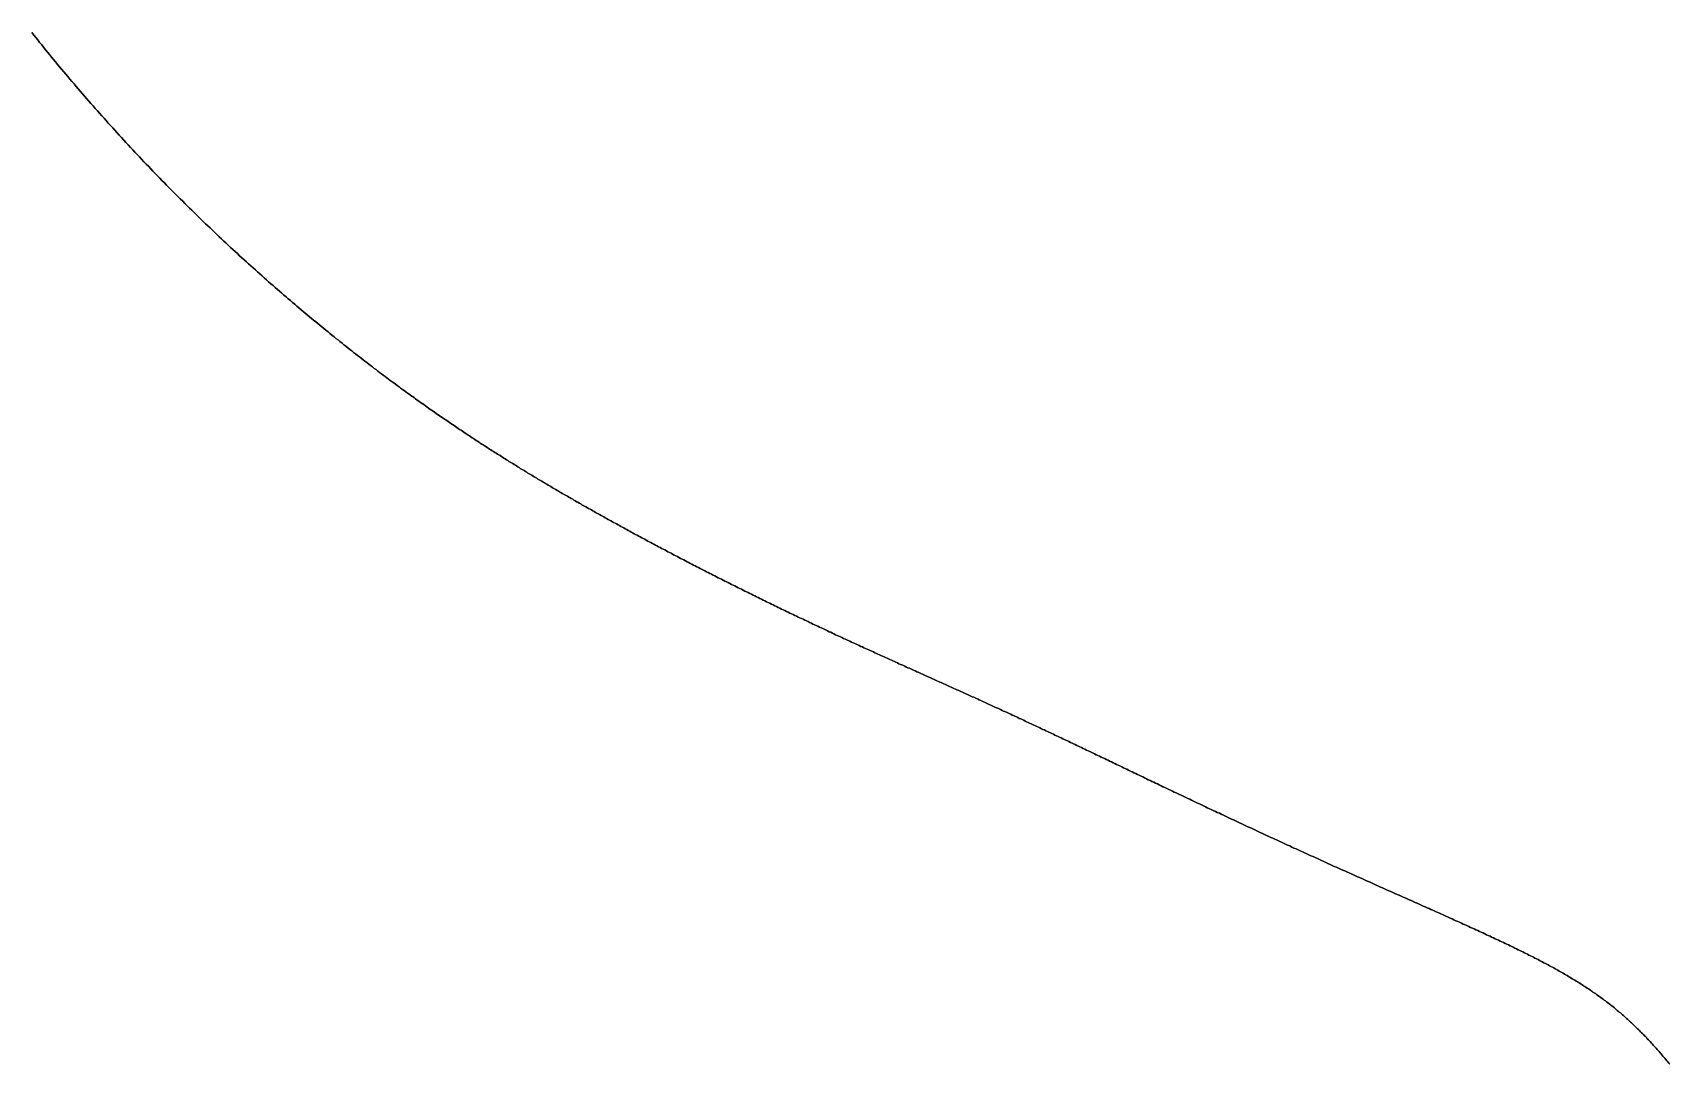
# Model space of a CAD drawing. Header units: inches. Extents: x 130170 to 284068, y 377793 to 804530.
# Drawn here: x 254833.6 to 254936.4, y 734855 to 734919.7 of the extents above; entities that cross this region are included whole.
import ezdxf

# ---------------------------------------------------------------- set-up
doc = ezdxf.new("R2010")
doc.units = ezdxf.units.IN
doc.header["$MEASUREMENT"] = 0
doc.layers.add('muni_il', color=7, linetype='Continuous')

msp = doc.modelspace()

# ---------------------------------------------------------------- linework, layer by layer
at = {"layer": 'muni_il'}
for points in [[(254833.6, 734919.71), (254833.72, 734919.55), (254833.84, 734919.4), (254833.96, 734919.25), (254834.08, 734919.1), (254834.21, 734918.95), (254834.33, 734918.8), (254834.45, 734918.64), (254834.58, 734918.49), (254834.7, 734918.34), (254834.83, 734918.18), (254834.95, 734918.03), (254835.08, 734917.88), (254835.21, 734917.72), (254835.33, 734917.57), (254835.46, 734917.42), (254835.59, 734917.26), (254835.72, 734917.11), (254835.85, 734916.96), (254835.98, 734916.8), (254836.11, 734916.65), (254836.24, 734916.49), (254836.37, 734916.34), (254836.5, 734916.19), (254836.63, 734916.03), (254836.77, 734915.88), (254836.9, 734915.72), (254837.03, 734915.57), (254837.17, 734915.42), (254837.3, 734915.26), (254837.44, 734915.11), (254837.57, 734914.95), (254837.71, 734914.8), (254837.84, 734914.65), (254837.98, 734914.49), (254838.12, 734914.34), (254838.25, 734914.19), (254838.39, 734914.03), (254838.53, 734913.88), (254838.67, 734913.73), (254838.8, 734913.58), (254838.94, 734913.42), (254839.08, 734913.27), (254839.22, 734913.12), (254839.36, 734912.97), (254839.5, 734912.82), (254839.64, 734912.67), (254839.78, 734912.51), (254839.92, 734912.36), (254840.06, 734912.21), (254840.2, 734912.06), (254840.34, 734911.91), (254840.48, 734911.76), (254840.63, 734911.61), (254840.77, 734911.46), (254840.91, 734911.32), (254841.05, 734911.17), (254841.19, 734911.02), (254841.34, 734910.87), (254841.48, 734910.72), (254841.62, 734910.58), (254841.76, 734910.43), (254841.91, 734910.28), (254842.05, 734910.14), (254842.19, 734909.99), (254842.34, 734909.85), (254842.48, 734909.7), (254842.62, 734909.56), (254842.77, 734909.41), (254842.91, 734909.27), (254843.06, 734909.13), (254843.2, 734908.98), (254843.34, 734908.84), (254843.49, 734908.7), (254843.63, 734908.56), (254843.77, 734908.42), (254843.92, 734908.28), (254844.06, 734908.14), (254844.2, 734908), (254844.35, 734907.86), (254844.49, 734907.72), (254844.64, 734907.58), (254844.78, 734907.45), (254844.92, 734907.31), (254845.07, 734907.17), (254845.21, 734907.04), (254845.35, 734906.9), (254845.49, 734906.77), (254845.64, 734906.63), (254845.78, 734906.5), (254845.92, 734906.37), (254846.06, 734906.23), (254846.21, 734906.1), (254846.35, 734905.97), (254846.49, 734905.84), (254846.63, 734905.71), (254846.77, 734905.58), (254846.91, 734905.45), (254847.06, 734905.32), (254847.2, 734905.2), (254847.34, 734905.07), (254847.48, 734904.94), (254847.62, 734904.82), (254847.76, 734904.69), (254847.9, 734904.57), (254848.04, 734904.44), (254848.17, 734904.32), (254848.31, 734904.2), (254848.45, 734904.08), (254848.59, 734903.95), (254848.73, 734903.83), (254848.87, 734903.71), (254849, 734903.59), (254849.14, 734903.48), (254849.28, 734903.36), (254849.41, 734903.24), (254849.55, 734903.12), (254849.68, 734903.01), (254849.82, 734902.89), (254849.95, 734902.78), (254850.09, 734902.66), (254850.22, 734902.55), (254850.35, 734902.44), (254850.49, 734902.32), (254850.62, 734902.21), (254850.75, 734902.1), (254850.88, 734901.99), (254851.02, 734901.88), (254851.15, 734901.77), (254851.28, 734901.66), (254851.41, 734901.56), (254851.54, 734901.45), (254851.67, 734901.34), (254851.79, 734901.24), (254851.92, 734901.13), (254852.05, 734901.03), (254852.18, 734900.93), (254852.3, 734900.82), (254852.43, 734900.72), (254852.56, 734900.62), (254852.68, 734900.52), (254852.81, 734900.42), (254852.93, 734900.32), (254853.06, 734900.22), (254853.18, 734900.12), (254853.3, 734900.03), (254853.42, 734899.93), (254853.55, 734899.83), (254853.67, 734899.74), (254853.79, 734899.64), (254853.91, 734899.55), (254854.03, 734899.45), (254854.15, 734899.36), (254854.27, 734899.27), (254854.38, 734899.18), (254854.5, 734899.09), (254854.62, 734899), (254854.74, 734898.91), (254854.85, 734898.82), (254854.97, 734898.73), (254855.08, 734898.64), (254855.2, 734898.56), (254855.31, 734898.47), (254855.42, 734898.38), (254855.54, 734898.3), (254855.65, 734898.21), (254855.76, 734898.13), (254855.87, 734898.05), (254855.98, 734897.96), (254856.09, 734897.88), (254856.2, 734897.8), (254856.31, 734897.72), (254856.42, 734897.64), (254856.53, 734897.56), (254856.64, 734897.48), (254856.74, 734897.4), (254856.85, 734897.32), (254856.96, 734897.25), (254857.06, 734897.17), (254857.17, 734897.09), (254857.27, 734897.02), (254857.37, 734896.94), (254857.48, 734896.87), (254857.58, 734896.8), (254857.68, 734896.72), (254857.78, 734896.65), (254857.89, 734896.58), (254857.99, 734896.5), (254858.09, 734896.43), (254858.19, 734896.36), (254858.29, 734896.29), (254858.39, 734896.22), (254858.48, 734896.15), (254858.58, 734896.08), (254858.68, 734896.02), (254858.78, 734895.95), (254858.87, 734895.88), (254858.97, 734895.81), (254859.06, 734895.75), (254859.16, 734895.68), (254859.25, 734895.62), (254859.35, 734895.55), (254859.44, 734895.49), (254859.53, 734895.42), (254859.63, 734895.36), (254859.72, 734895.3), (254859.81, 734895.23), (254859.9, 734895.17), (254859.99, 734895.11), (254860.09, 734895.05), (254860.18, 734894.99), (254860.27, 734894.93), (254860.36, 734894.87), (254860.44, 734894.81), (254860.53, 734894.75), (254860.62, 734894.69), (254860.71, 734894.63), (254860.8, 734894.57), (254860.89, 734894.51), (254860.97, 734894.45), (254861.06, 734894.4), (254861.15, 734894.34), (254861.23, 734894.28), (254861.32, 734894.23), (254861.4, 734894.17), (254861.49, 734894.11), (254861.57, 734894.06), (254861.66, 734894), (254861.74, 734893.95), (254861.83, 734893.89), (254861.91, 734893.84), (254861.99, 734893.79), (254862.08, 734893.73), (254862.16, 734893.68), (254862.24, 734893.63), (254862.32, 734893.57), (254862.41, 734893.52), (254862.49, 734893.47), (254862.57, 734893.41), (254862.65, 734893.36), (254862.73, 734893.31), (254862.82, 734893.26), (254862.9, 734893.21), (254862.98, 734893.16), (254863.06, 734893.11), (254863.14, 734893.06), (254863.22, 734893), (254863.3, 734892.95), (254863.38, 734892.9), (254863.46, 734892.85), (254863.54, 734892.8), (254863.62, 734892.75), (254863.7, 734892.7), (254863.78, 734892.66), (254863.86, 734892.61), (254863.94, 734892.56), (254864.02, 734892.51), (254864.1, 734892.46), (254864.18, 734892.41), (254864.25, 734892.36), (254864.33, 734892.31), (254864.41, 734892.27), (254864.49, 734892.22), (254864.57, 734892.17), (254864.65, 734892.12), (254864.73, 734892.07), (254864.81, 734892.02), (254864.89, 734891.98), (254864.97, 734891.93), (254865.05, 734891.88), (254865.12, 734891.83), (254865.2, 734891.79), (254865.28, 734891.74), (254865.36, 734891.69), (254865.44, 734891.64), (254865.52, 734891.6), (254865.6, 734891.55), (254865.68, 734891.5), (254865.76, 734891.45), (254865.84, 734891.41), (254865.92, 734891.36), (254866, 734891.31), (254866.08, 734891.27), (254866.16, 734891.22), (254866.24, 734891.17), (254866.32, 734891.12), (254866.4, 734891.08), (254866.48, 734891.03), (254866.56, 734890.98), (254866.64, 734890.94), (254866.72, 734890.89), (254866.8, 734890.84), (254866.88, 734890.79), (254866.96, 734890.75), (254867.04, 734890.7), (254867.13, 734890.65), (254867.21, 734890.61), (254867.29, 734890.56), (254867.37, 734890.51), (254867.45, 734890.46), (254867.54, 734890.42), (254867.62, 734890.37), (254867.7, 734890.32), (254867.78, 734890.27), (254867.87, 734890.23), (254867.95, 734890.18), (254868.04, 734890.13), (254868.12, 734890.08), (254868.2, 734890.03), (254868.29, 734889.99), (254868.37, 734889.94), (254868.46, 734889.89), (254868.54, 734889.84), (254868.63, 734889.79), (254868.71, 734889.75), (254868.8, 734889.7), (254868.88, 734889.65), (254868.97, 734889.6), (254869.06, 734889.55), (254869.14, 734889.5), (254869.23, 734889.46), (254869.32, 734889.41), (254869.41, 734889.36), (254869.49, 734889.31), (254869.58, 734889.26), (254869.67, 734889.21), (254869.76, 734889.16), (254869.85, 734889.11), (254869.94, 734889.06), (254870.03, 734889.01), (254870.11, 734888.96), (254870.2, 734888.92), (254870.29, 734888.87), (254870.39, 734888.82), (254870.48, 734888.77), (254870.57, 734888.72), (254870.66, 734888.67), (254870.75, 734888.62), (254870.84, 734888.57), (254870.93, 734888.52), (254871.03, 734888.47), (254871.12, 734888.42), (254871.21, 734888.36), (254871.3, 734888.31), (254871.4, 734888.26), (254871.49, 734888.21), (254871.58, 734888.16), (254871.68, 734888.11), (254871.77, 734888.06), (254871.87, 734888.01), (254871.96, 734887.96), (254872.06, 734887.91), (254872.15, 734887.86), (254872.25, 734887.8), (254872.34, 734887.75), (254872.44, 734887.7), (254872.54, 734887.65), (254872.63, 734887.6), (254872.73, 734887.55), (254872.83, 734887.5), (254872.93, 734887.44), (254873.02, 734887.39), (254873.12, 734887.34), (254873.22, 734887.29), (254873.32, 734887.24), (254873.42, 734887.18), (254873.51, 734887.13), (254873.61, 734887.08), (254873.71, 734887.03), (254873.81, 734886.98), (254873.91, 734886.92), (254874.01, 734886.87), (254874.11, 734886.82), (254874.21, 734886.77), (254874.31, 734886.71), (254874.41, 734886.66), (254874.51, 734886.61), (254874.61, 734886.56), (254874.72, 734886.5), (254874.82, 734886.45), (254874.92, 734886.4), (254875.02, 734886.35), (254875.12, 734886.29), (254875.22, 734886.24), (254875.33, 734886.19), (254875.43, 734886.14), (254875.53, 734886.08), (254875.63, 734886.03), (254875.74, 734885.98), (254875.84, 734885.93), (254875.94, 734885.87), (254876.05, 734885.82), (254876.15, 734885.77), (254876.25, 734885.71), (254876.36, 734885.66), (254876.46, 734885.61), (254876.56, 734885.56), (254876.67, 734885.5), (254876.77, 734885.45), (254876.88, 734885.4), (254876.98, 734885.35), (254877.08, 734885.29), (254877.19, 734885.24), (254877.29, 734885.19), (254877.4, 734885.14), (254877.5, 734885.08), (254877.61, 734885.03), (254877.71, 734884.98), (254877.82, 734884.93), (254877.92, 734884.87), (254878.03, 734884.82), (254878.13, 734884.77), (254878.24, 734884.72), (254878.34, 734884.66), (254878.45, 734884.61), (254878.55, 734884.56), (254878.66, 734884.51), (254878.76, 734884.46), (254878.87, 734884.4), (254878.97, 734884.35), (254879.08, 734884.3), (254879.18, 734884.25), (254879.29, 734884.2), (254879.39, 734884.15), (254879.5, 734884.09), (254879.6, 734884.04), (254879.71, 734883.99), (254879.81, 734883.94), (254879.92, 734883.89), (254880.02, 734883.84), (254880.13, 734883.79), (254880.23, 734883.74), (254880.34, 734883.69), (254880.44, 734883.63), (254880.55, 734883.58), (254880.65, 734883.53), (254880.75, 734883.48), (254880.86, 734883.43), (254880.96, 734883.38), (254881.07, 734883.33), (254881.17, 734883.28), (254881.28, 734883.23), (254881.38, 734883.18), (254881.48, 734883.13), (254881.59, 734883.08), (254881.69, 734883.03), (254881.79, 734882.98), (254881.9, 734882.93), (254882, 734882.89), (254882.11, 734882.84), (254882.21, 734882.79), (254882.31, 734882.74), (254882.41, 734882.69), (254882.52, 734882.64), (254882.62, 734882.59), (254882.72, 734882.54), (254882.82, 734882.5), (254882.93, 734882.45), (254883.03, 734882.4), (254883.13, 734882.35), (254883.23, 734882.3), (254883.33, 734882.26), (254883.44, 734882.21), (254883.54, 734882.16), (254883.64, 734882.11), (254883.74, 734882.07), (254883.84, 734882.02), (254883.94, 734881.97), (254884.04, 734881.92), (254884.14, 734881.88), (254884.24, 734881.83), (254884.34, 734881.78), (254884.44, 734881.74), (254884.54, 734881.69), (254884.64, 734881.65), (254884.74, 734881.6), (254884.84, 734881.55), (254884.94, 734881.51), (254885.04, 734881.46), (254885.14, 734881.42), (254885.24, 734881.37), (254885.34, 734881.33), (254885.43, 734881.28), (254885.53, 734881.24), (254885.63, 734881.19), (254885.73, 734881.15), (254885.82, 734881.1), (254885.92, 734881.06), (254886.02, 734881.01), (254886.12, 734880.97), (254886.21, 734880.92), (254886.31, 734880.88), (254886.41, 734880.84), (254886.5, 734880.79), (254886.6, 734880.75), (254886.69, 734880.7), (254886.79, 734880.66), (254886.88, 734880.62), (254886.98, 734880.57), (254887.08, 734880.53), (254887.17, 734880.49), (254887.27, 734880.44), (254887.36, 734880.4), (254887.45, 734880.36), (254887.55, 734880.32), (254887.64, 734880.27), (254887.74, 734880.23), (254887.83, 734880.19), (254887.92, 734880.15), (254888.02, 734880.1), (254888.11, 734880.06), (254888.2, 734880.02), (254888.3, 734879.98), (254888.39, 734879.94), (254888.48, 734879.89), (254888.57, 734879.85), (254888.67, 734879.81), (254888.76, 734879.77), (254888.85, 734879.73), (254888.94, 734879.69), (254889.04, 734879.65), (254889.13, 734879.6), (254889.22, 734879.56), (254889.31, 734879.52), (254889.4, 734879.48), (254889.49, 734879.44), (254889.58, 734879.4), (254889.67, 734879.36), (254889.76, 734879.32), (254889.85, 734879.28), (254889.95, 734879.24), (254890.04, 734879.2), (254890.13, 734879.15), (254890.22, 734879.11), (254890.31, 734879.07), (254890.4, 734879.03), (254890.49, 734878.99), (254890.58, 734878.95), (254890.66, 734878.91), (254890.75, 734878.87), (254890.84, 734878.83), (254890.93, 734878.79), (254891.02, 734878.75), (254891.11, 734878.71), (254891.2, 734878.67), (254891.29, 734878.63), (254891.38, 734878.59), (254891.47, 734878.55), (254891.56, 734878.51), (254891.65, 734878.47), (254891.73, 734878.43), (254891.82, 734878.39), (254891.91, 734878.35), (254892, 734878.31), (254892.09, 734878.27), (254892.18, 734878.23), (254892.27, 734878.19), (254892.36, 734878.15), (254892.44, 734878.11), (254892.53, 734878.07), (254892.62, 734878.03), (254892.71, 734877.99), (254892.8, 734877.95), (254892.89, 734877.91), (254892.98, 734877.87), (254893.06, 734877.83), (254893.15, 734877.79), (254893.24, 734877.75), (254893.33, 734877.71), (254893.42, 734877.66), (254893.51, 734877.62), (254893.6, 734877.58), (254893.69, 734877.54), (254893.78, 734877.5), (254893.86, 734877.46), (254893.95, 734877.42), (254894.04, 734877.38), (254894.13, 734877.34), (254894.22, 734877.3), (254894.31, 734877.26), (254894.4, 734877.22), (254894.49, 734877.17), (254894.58, 734877.13), (254894.67, 734877.09), (254894.76, 734877.05), (254894.85, 734877.01), (254894.94, 734876.97), (254895.03, 734876.93), (254895.12, 734876.88), (254895.21, 734876.84), (254895.3, 734876.8), (254895.39, 734876.76), (254895.48, 734876.72), (254895.57, 734876.67), (254895.66, 734876.63), (254895.76, 734876.59), (254895.85, 734876.55), (254895.94, 734876.5), (254896.03, 734876.46), (254896.12, 734876.42), (254896.21, 734876.37), (254896.31, 734876.33), (254896.4, 734876.29), (254896.49, 734876.24), (254896.59, 734876.2), (254896.68, 734876.16), (254896.77, 734876.11), (254896.87, 734876.07), (254896.96, 734876.02), (254897.05, 734875.98), (254897.15, 734875.94), (254897.24, 734875.89), (254897.34, 734875.85), (254897.43, 734875.8), (254897.53, 734875.76), (254897.62, 734875.71), (254897.72, 734875.67), (254897.81, 734875.62), (254897.91, 734875.58), (254898.01, 734875.53), (254898.1, 734875.49), (254898.2, 734875.44), (254898.3, 734875.39), (254898.39, 734875.35), (254898.49, 734875.3), (254898.59, 734875.25), (254898.69, 734875.21), (254898.79, 734875.16), (254898.88, 734875.11), (254898.98, 734875.07), (254899.08, 734875.02), (254899.18, 734874.97), (254899.28, 734874.92), (254899.38, 734874.88), (254899.48, 734874.83), (254899.58, 734874.78), (254899.69, 734874.73), (254899.79, 734874.68), (254899.89, 734874.63), (254899.99, 734874.59), (254900.09, 734874.54), (254900.2, 734874.49), (254900.3, 734874.44), (254900.4, 734874.39), (254900.51, 734874.34), (254900.61, 734874.29), (254900.72, 734874.24), (254900.82, 734874.19), (254900.93, 734874.14), (254901.03, 734874.09), (254901.14, 734874.04), (254901.24, 734873.99), (254901.35, 734873.94), (254901.46, 734873.88), (254901.56, 734873.83), (254901.67, 734873.78), (254901.78, 734873.73), (254901.89, 734873.68), (254902, 734873.63), (254902.11, 734873.57), (254902.22, 734873.52), (254902.32, 734873.47), (254902.43, 734873.42), (254902.55, 734873.36), (254902.66, 734873.31), (254902.77, 734873.26), (254902.88, 734873.2), (254902.99, 734873.15), (254903.1, 734873.1), (254903.22, 734873.04), (254903.33, 734872.99), (254903.44, 734872.93), (254903.56, 734872.88), (254903.67, 734872.82), (254903.78, 734872.77), (254903.9, 734872.71), (254904.01, 734872.66), (254904.13, 734872.6), (254904.24, 734872.55), (254904.36, 734872.49), (254904.48, 734872.44), (254904.59, 734872.38), (254904.71, 734872.33), (254904.83, 734872.27), (254904.95, 734872.21), (254905.06, 734872.16), (254905.18, 734872.1), (254905.3, 734872.04), (254905.42, 734871.99), (254905.54, 734871.93), (254905.66, 734871.87), (254905.78, 734871.82), (254905.9, 734871.76), (254906.02, 734871.7), (254906.14, 734871.64), (254906.27, 734871.59), (254906.39, 734871.53), (254906.51, 734871.47), (254906.63, 734871.41), (254906.76, 734871.35), (254906.88, 734871.3), (254907, 734871.24), (254907.13, 734871.18), (254907.25, 734871.12), (254907.37, 734871.06), (254907.5, 734871), (254907.62, 734870.94), (254907.75, 734870.89), (254907.88, 734870.83), (254908, 734870.77), (254908.13, 734870.71), (254908.25, 734870.65), (254908.38, 734870.59), (254908.51, 734870.53), (254908.63, 734870.47), (254908.76, 734870.41), (254908.89, 734870.35), (254909.02, 734870.29), (254909.15, 734870.23), (254909.27, 734870.17), (254909.4, 734870.11), (254909.53, 734870.05), (254909.66, 734869.99), (254909.79, 734869.93), (254909.92, 734869.87), (254910.05, 734869.81), (254910.18, 734869.75), (254910.31, 734869.69), (254910.44, 734869.63), (254910.57, 734869.57), (254910.7, 734869.51), (254910.83, 734869.45), (254910.96, 734869.38), (254911.09, 734869.32), (254911.23, 734869.26), (254911.36, 734869.2), (254911.49, 734869.14), (254911.62, 734869.08), (254911.75, 734869.02), (254911.89, 734868.96), (254912.02, 734868.9), (254912.15, 734868.84), (254912.28, 734868.78), (254912.41, 734868.72), (254912.55, 734868.66), (254912.68, 734868.59), (254912.81, 734868.53), (254912.95, 734868.47), (254913.08, 734868.41), (254913.21, 734868.35), (254913.34, 734868.29), (254913.48, 734868.23), (254913.61, 734868.17), (254913.74, 734868.11), (254913.88, 734868.05), (254914.01, 734867.99), (254914.14, 734867.93), (254914.28, 734867.87), (254914.41, 734867.81), (254914.54, 734867.75), (254914.68, 734867.69), (254914.81, 734867.63), (254914.94, 734867.56), (254915.08, 734867.5), (254915.21, 734867.44), (254915.34, 734867.38), (254915.48, 734867.32), (254915.61, 734867.26), (254915.74, 734867.2), (254915.88, 734867.15), (254916.01, 734867.09), (254916.14, 734867.03), (254916.27, 734866.97), (254916.41, 734866.91), (254916.54, 734866.85), (254916.67, 734866.79), (254916.8, 734866.73), (254916.93, 734866.67), (254917.07, 734866.61), (254917.2, 734866.55), (254917.33, 734866.49), (254917.46, 734866.43), (254917.59, 734866.38), (254917.72, 734866.32), (254917.85, 734866.26), (254917.98, 734866.2), (254918.11, 734866.14), (254918.24, 734866.08), (254918.37, 734866.03), (254918.5, 734865.97), (254918.63, 734865.91), (254918.76, 734865.85), (254918.89, 734865.8), (254919.02, 734865.74), (254919.15, 734865.68), (254919.28, 734865.62), (254919.41, 734865.57), (254919.53, 734865.51), (254919.66, 734865.45), (254919.79, 734865.4), (254919.91, 734865.34), (254920.04, 734865.28), (254920.17, 734865.23), (254920.29, 734865.17), (254920.42, 734865.12), (254920.54, 734865.06), (254920.67, 734865), (254920.79, 734864.95), (254920.92, 734864.89), (254921.04, 734864.84), (254921.17, 734864.78), (254921.29, 734864.73), (254921.41, 734864.67), (254921.53, 734864.62), (254921.66, 734864.56), (254921.78, 734864.51), (254921.9, 734864.46), (254922.02, 734864.4), (254922.14, 734864.35), (254922.26, 734864.29), (254922.38, 734864.24), (254922.5, 734864.19), (254922.62, 734864.13), (254922.74, 734864.08), (254922.85, 734864.03), (254922.97, 734863.97), (254923.09, 734863.92), (254923.21, 734863.87), (254923.32, 734863.82), (254923.44, 734863.76), (254923.55, 734863.71), (254923.67, 734863.66), (254923.78, 734863.61), (254923.9, 734863.55), (254924.01, 734863.5), (254924.12, 734863.45), (254924.23, 734863.4), (254924.35, 734863.35), (254924.46, 734863.3), (254924.57, 734863.25), (254924.68, 734863.2), (254924.79, 734863.14), (254924.9, 734863.09), (254925.01, 734863.04), (254925.12, 734862.99), (254925.22, 734862.94), (254925.33, 734862.89), (254925.44, 734862.84), (254925.55, 734862.79), (254925.65, 734862.74), (254925.76, 734862.69), (254925.86, 734862.64), (254925.97, 734862.59), (254926.07, 734862.54), (254926.17, 734862.49), (254926.28, 734862.45), (254926.38, 734862.4), (254926.48, 734862.35), (254926.58, 734862.3), (254926.68, 734862.25), (254926.78, 734862.2), (254926.88, 734862.15), (254926.98, 734862.1), (254927.08, 734862.05), (254927.18, 734862.01), (254927.28, 734861.96), (254927.37, 734861.91), (254927.47, 734861.86), (254927.56, 734861.81), (254927.66, 734861.77), (254927.76, 734861.72), (254927.85, 734861.67), (254927.94, 734861.62), (254928.04, 734861.57), (254928.13, 734861.53), (254928.22, 734861.48), (254928.31, 734861.43), (254928.4, 734861.38), (254928.5, 734861.33), (254928.59, 734861.29), (254928.68, 734861.24), (254928.76, 734861.19), (254928.85, 734861.14), (254928.94, 734861.1), (254929.03, 734861.05), (254929.12, 734861), (254929.2, 734860.95), (254929.29, 734860.9), (254929.37, 734860.86), (254929.46, 734860.81), (254929.54, 734860.76), (254929.63, 734860.71), (254929.71, 734860.67), (254929.79, 734860.62), (254929.88, 734860.57), (254929.96, 734860.52), (254930.04, 734860.47), (254930.12, 734860.43), (254930.2, 734860.38), (254930.28, 734860.33), (254930.36, 734860.28), (254930.44, 734860.23), (254930.52, 734860.18), (254930.6, 734860.13), (254930.68, 734860.09), (254930.76, 734860.04), (254930.83, 734859.99), (254930.91, 734859.94), (254930.99, 734859.89), (254931.06, 734859.84), (254931.14, 734859.79), (254931.21, 734859.74), (254931.29, 734859.69), (254931.36, 734859.64), (254931.44, 734859.59), (254931.51, 734859.54), (254931.58, 734859.49), (254931.65, 734859.44), (254931.73, 734859.39), (254931.8, 734859.34), (254931.87, 734859.29), (254931.94, 734859.24), (254932.01, 734859.19), (254932.08, 734859.14), (254932.15, 734859.09), (254932.22, 734859.04), (254932.29, 734858.98), (254932.36, 734858.93), (254932.43, 734858.88), (254932.5, 734858.83), (254932.57, 734858.77), (254932.63, 734858.72), (254932.7, 734858.67), (254932.77, 734858.62), (254932.84, 734858.56), (254932.9, 734858.51), (254932.97, 734858.45), (254933.04, 734858.4), (254933.1, 734858.34), (254933.17, 734858.29), (254933.23, 734858.23), (254933.3, 734858.18), (254933.36, 734858.12), (254933.43, 734858.07), (254933.49, 734858.01), (254933.56, 734857.95), (254933.62, 734857.9), (254933.69, 734857.84), (254933.75, 734857.78), (254933.81, 734857.72), (254933.88, 734857.67), (254933.94, 734857.61), (254934, 734857.55), (254934.07, 734857.49), (254934.13, 734857.43), (254934.19, 734857.37), (254934.25, 734857.31), (254934.32, 734857.25), (254934.38, 734857.19), (254934.44, 734857.13), (254934.5, 734857.07), (254934.56, 734857), (254934.63, 734856.94), (254934.69, 734856.88), (254934.75, 734856.82), (254934.81, 734856.75), (254934.87, 734856.69), (254934.93, 734856.63), (254934.99, 734856.56), (254935.06, 734856.5), (254935.12, 734856.43), (254935.18, 734856.36), (254935.24, 734856.3), (254935.3, 734856.23), (254935.36, 734856.16), (254935.42, 734856.1), (254935.48, 734856.03), (254935.54, 734855.96), (254935.6, 734855.89), (254935.67, 734855.82), (254935.73, 734855.75), (254935.79, 734855.68), (254935.85, 734855.61), (254935.91, 734855.54), (254935.97, 734855.47), (254936.03, 734855.4), (254936.09, 734855.33), (254936.15, 734855.25), (254936.21, 734855.18), (254936.28, 734855.11), (254936.34, 734855.03), (254936.4, 734854.96)], [(254936.4, 734854.96), (254936.34, 734855.03), (254936.28, 734855.11), (254936.21, 734855.18), (254936.15, 734855.25), (254936.09, 734855.33), (254936.03, 734855.4), (254935.97, 734855.47), (254935.91, 734855.54), (254935.85, 734855.61), (254935.79, 734855.68), (254935.73, 734855.75), (254935.67, 734855.82), (254935.6, 734855.89), (254935.54, 734855.96), (254935.48, 734856.03), (254935.42, 734856.1), (254935.36, 734856.16), (254935.3, 734856.23), (254935.24, 734856.3), (254935.18, 734856.36), (254935.12, 734856.43), (254935.06, 734856.5), (254934.99, 734856.56), (254934.93, 734856.63), (254934.87, 734856.69), (254934.81, 734856.75), (254934.75, 734856.82), (254934.69, 734856.88), (254934.63, 734856.94), (254934.56, 734857), (254934.5, 734857.07), (254934.44, 734857.13), (254934.38, 734857.19), (254934.32, 734857.25), (254934.25, 734857.31), (254934.19, 734857.37), (254934.13, 734857.43), (254934.07, 734857.49), (254934, 734857.55), (254933.94, 734857.61), (254933.88, 734857.67), (254933.81, 734857.72), (254933.75, 734857.78), (254933.69, 734857.84), (254933.62, 734857.9), (254933.56, 734857.95), (254933.49, 734858.01), (254933.43, 734858.07), (254933.36, 734858.12), (254933.3, 734858.18), (254933.23, 734858.23), (254933.17, 734858.29), (254933.1, 734858.34), (254933.04, 734858.4), (254932.97, 734858.45), (254932.9, 734858.51), (254932.84, 734858.56), (254932.77, 734858.62), (254932.7, 734858.67), (254932.63, 734858.72), (254932.57, 734858.77), (254932.5, 734858.83), (254932.43, 734858.88), (254932.36, 734858.93), (254932.29, 734858.98), (254932.22, 734859.04), (254932.15, 734859.09), (254932.08, 734859.14), (254932.01, 734859.19), (254931.94, 734859.24), (254931.87, 734859.29), (254931.8, 734859.34), (254931.73, 734859.39), (254931.65, 734859.44), (254931.58, 734859.49), (254931.51, 734859.54), (254931.44, 734859.59), (254931.36, 734859.64), (254931.29, 734859.69), (254931.21, 734859.74), (254931.14, 734859.79), (254931.06, 734859.84), (254930.99, 734859.89), (254930.91, 734859.94), (254930.83, 734859.99), (254930.76, 734860.04), (254930.68, 734860.09), (254930.6, 734860.13), (254930.52, 734860.18), (254930.44, 734860.23), (254930.36, 734860.28), (254930.28, 734860.33), (254930.2, 734860.38), (254930.12, 734860.43), (254930.04, 734860.47), (254929.96, 734860.52), (254929.88, 734860.57), (254929.79, 734860.62), (254929.71, 734860.67), (254929.63, 734860.71), (254929.54, 734860.76), (254929.46, 734860.81), (254929.37, 734860.86), (254929.29, 734860.9), (254929.2, 734860.95), (254929.12, 734861), (254929.03, 734861.05), (254928.94, 734861.1), (254928.85, 734861.14), (254928.76, 734861.19), (254928.68, 734861.24), (254928.59, 734861.29), (254928.5, 734861.33), (254928.4, 734861.38), (254928.31, 734861.43), (254928.22, 734861.48), (254928.13, 734861.53), (254928.04, 734861.57), (254927.94, 734861.62), (254927.85, 734861.67), (254927.76, 734861.72), (254927.66, 734861.77), (254927.56, 734861.81), (254927.47, 734861.86), (254927.37, 734861.91), (254927.28, 734861.96), (254927.18, 734862.01), (254927.08, 734862.05), (254926.98, 734862.1), (254926.88, 734862.15), (254926.78, 734862.2), (254926.68, 734862.25), (254926.58, 734862.3), (254926.48, 734862.35), (254926.38, 734862.4), (254926.28, 734862.45), (254926.17, 734862.49), (254926.07, 734862.54), (254925.97, 734862.59), (254925.86, 734862.64), (254925.76, 734862.69), (254925.65, 734862.74), (254925.55, 734862.79), (254925.44, 734862.84), (254925.33, 734862.89), (254925.22, 734862.94), (254925.12, 734862.99), (254925.01, 734863.04), (254924.9, 734863.09), (254924.79, 734863.14), (254924.68, 734863.2), (254924.57, 734863.25), (254924.46, 734863.3), (254924.35, 734863.35), (254924.23, 734863.4), (254924.12, 734863.45), (254924.01, 734863.5), (254923.9, 734863.55), (254923.78, 734863.61), (254923.67, 734863.66), (254923.55, 734863.71), (254923.44, 734863.76), (254923.32, 734863.82), (254923.21, 734863.87), (254923.09, 734863.92), (254922.97, 734863.97), (254922.85, 734864.03), (254922.74, 734864.08), (254922.62, 734864.13), (254922.5, 734864.19), (254922.38, 734864.24), (254922.26, 734864.29), (254922.14, 734864.35), (254922.02, 734864.4), (254921.9, 734864.46), (254921.78, 734864.51), (254921.66, 734864.56), (254921.53, 734864.62), (254921.41, 734864.67), (254921.29, 734864.73), (254921.17, 734864.78), (254921.04, 734864.84), (254920.92, 734864.89), (254920.79, 734864.95), (254920.67, 734865), (254920.54, 734865.06), (254920.42, 734865.12), (254920.29, 734865.17), (254920.17, 734865.23), (254920.04, 734865.28), (254919.91, 734865.34), (254919.79, 734865.4), (254919.66, 734865.45), (254919.53, 734865.51), (254919.41, 734865.57), (254919.28, 734865.62), (254919.15, 734865.68), (254919.02, 734865.74), (254918.89, 734865.8), (254918.76, 734865.85), (254918.63, 734865.91), (254918.5, 734865.97), (254918.37, 734866.03), (254918.24, 734866.08), (254918.11, 734866.14), (254917.98, 734866.2), (254917.85, 734866.26), (254917.72, 734866.32), (254917.59, 734866.38), (254917.46, 734866.43), (254917.33, 734866.49), (254917.2, 734866.55), (254917.07, 734866.61), (254916.93, 734866.67), (254916.8, 734866.73), (254916.67, 734866.79), (254916.54, 734866.85), (254916.41, 734866.91), (254916.27, 734866.97), (254916.14, 734867.03), (254916.01, 734867.09), (254915.88, 734867.15), (254915.74, 734867.2), (254915.61, 734867.26), (254915.48, 734867.32), (254915.34, 734867.38), (254915.21, 734867.44), (254915.08, 734867.5), (254914.94, 734867.56), (254914.81, 734867.63), (254914.68, 734867.69), (254914.54, 734867.75), (254914.41, 734867.81), (254914.28, 734867.87), (254914.14, 734867.93), (254914.01, 734867.99), (254913.88, 734868.05), (254913.74, 734868.11), (254913.61, 734868.17), (254913.48, 734868.23), (254913.34, 734868.29), (254913.21, 734868.35), (254913.08, 734868.41), (254912.95, 734868.47), (254912.81, 734868.53), (254912.68, 734868.59), (254912.55, 734868.66), (254912.41, 734868.72), (254912.28, 734868.78), (254912.15, 734868.84), (254912.02, 734868.9), (254911.89, 734868.96), (254911.75, 734869.02), (254911.62, 734869.08), (254911.49, 734869.14), (254911.36, 734869.2), (254911.23, 734869.26), (254911.09, 734869.32), (254910.96, 734869.38), (254910.83, 734869.45), (254910.7, 734869.51), (254910.57, 734869.57), (254910.44, 734869.63), (254910.31, 734869.69), (254910.18, 734869.75), (254910.05, 734869.81), (254909.92, 734869.87), (254909.79, 734869.93), (254909.66, 734869.99), (254909.53, 734870.05), (254909.4, 734870.11), (254909.27, 734870.17), (254909.15, 734870.23), (254909.02, 734870.29), (254908.89, 734870.35), (254908.76, 734870.41), (254908.63, 734870.47), (254908.51, 734870.53), (254908.38, 734870.59), (254908.25, 734870.65), (254908.13, 734870.71), (254908, 734870.77), (254907.88, 734870.83), (254907.75, 734870.89), (254907.62, 734870.94), (254907.5, 734871), (254907.37, 734871.06), (254907.25, 734871.12), (254907.13, 734871.18), (254907, 734871.24), (254906.88, 734871.3), (254906.76, 734871.35), (254906.63, 734871.41), (254906.51, 734871.47), (254906.39, 734871.53), (254906.27, 734871.59), (254906.14, 734871.64), (254906.02, 734871.7), (254905.9, 734871.76), (254905.78, 734871.82), (254905.66, 734871.87), (254905.54, 734871.93), (254905.42, 734871.99), (254905.3, 734872.04), (254905.18, 734872.1), (254905.06, 734872.16), (254904.95, 734872.21), (254904.83, 734872.27), (254904.71, 734872.33), (254904.59, 734872.38), (254904.48, 734872.44), (254904.36, 734872.49), (254904.24, 734872.55), (254904.13, 734872.6), (254904.01, 734872.66), (254903.9, 734872.71), (254903.78, 734872.77), (254903.67, 734872.82), (254903.56, 734872.88), (254903.44, 734872.93), (254903.33, 734872.99), (254903.22, 734873.04), (254903.1, 734873.1), (254902.99, 734873.15), (254902.88, 734873.2), (254902.77, 734873.26), (254902.66, 734873.31), (254902.55, 734873.36), (254902.43, 734873.42), (254902.32, 734873.47), (254902.22, 734873.52), (254902.11, 734873.57), (254902, 734873.63), (254901.89, 734873.68), (254901.78, 734873.73), (254901.67, 734873.78), (254901.56, 734873.83), (254901.46, 734873.88), (254901.35, 734873.94), (254901.24, 734873.99), (254901.14, 734874.04), (254901.03, 734874.09), (254900.93, 734874.14), (254900.82, 734874.19), (254900.72, 734874.24), (254900.61, 734874.29), (254900.51, 734874.34), (254900.4, 734874.39), (254900.3, 734874.44), (254900.2, 734874.49), (254900.09, 734874.54), (254899.99, 734874.59), (254899.89, 734874.63), (254899.79, 734874.68), (254899.69, 734874.73), (254899.58, 734874.78), (254899.48, 734874.83), (254899.38, 734874.88), (254899.28, 734874.92), (254899.18, 734874.97), (254899.08, 734875.02), (254898.98, 734875.07), (254898.88, 734875.11), (254898.79, 734875.16), (254898.69, 734875.21), (254898.59, 734875.25), (254898.49, 734875.3), (254898.39, 734875.35), (254898.3, 734875.39), (254898.2, 734875.44), (254898.1, 734875.49), (254898.01, 734875.53), (254897.91, 734875.58), (254897.81, 734875.62), (254897.72, 734875.67), (254897.62, 734875.71), (254897.53, 734875.76), (254897.43, 734875.8), (254897.34, 734875.85), (254897.24, 734875.89), (254897.15, 734875.94), (254897.05, 734875.98), (254896.96, 734876.02), (254896.87, 734876.07), (254896.77, 734876.11), (254896.68, 734876.16), (254896.59, 734876.2), (254896.49, 734876.24), (254896.4, 734876.29), (254896.31, 734876.33), (254896.21, 734876.37), (254896.12, 734876.42), (254896.03, 734876.46), (254895.94, 734876.5), (254895.85, 734876.55), (254895.76, 734876.59), (254895.66, 734876.63), (254895.57, 734876.67), (254895.48, 734876.72), (254895.39, 734876.76), (254895.3, 734876.8), (254895.21, 734876.84), (254895.12, 734876.88), (254895.03, 734876.93), (254894.94, 734876.97), (254894.85, 734877.01), (254894.76, 734877.05), (254894.67, 734877.09), (254894.58, 734877.13), (254894.49, 734877.17), (254894.4, 734877.22), (254894.31, 734877.26), (254894.22, 734877.3), (254894.13, 734877.34), (254894.04, 734877.38), (254893.95, 734877.42), (254893.86, 734877.46), (254893.78, 734877.5), (254893.69, 734877.54), (254893.6, 734877.58), (254893.51, 734877.62), (254893.42, 734877.66), (254893.33, 734877.71), (254893.24, 734877.75), (254893.15, 734877.79), (254893.06, 734877.83), (254892.98, 734877.87), (254892.89, 734877.91), (254892.8, 734877.95), (254892.71, 734877.99), (254892.62, 734878.03), (254892.53, 734878.07), (254892.44, 734878.11), (254892.36, 734878.15), (254892.27, 734878.19), (254892.18, 734878.23), (254892.09, 734878.27), (254892, 734878.31), (254891.91, 734878.35), (254891.82, 734878.39), (254891.73, 734878.43), (254891.65, 734878.47), (254891.56, 734878.51), (254891.47, 734878.55), (254891.38, 734878.59), (254891.29, 734878.63), (254891.2, 734878.67), (254891.11, 734878.71), (254891.02, 734878.75), (254890.93, 734878.79), (254890.84, 734878.83), (254890.75, 734878.87), (254890.66, 734878.91), (254890.58, 734878.95), (254890.49, 734878.99), (254890.4, 734879.03), (254890.31, 734879.07), (254890.22, 734879.11), (254890.13, 734879.15), (254890.04, 734879.2), (254889.95, 734879.24), (254889.85, 734879.28), (254889.76, 734879.32), (254889.67, 734879.36), (254889.58, 734879.4), (254889.49, 734879.44), (254889.4, 734879.48), (254889.31, 734879.52), (254889.22, 734879.56), (254889.13, 734879.6), (254889.04, 734879.65), (254888.94, 734879.69), (254888.85, 734879.73), (254888.76, 734879.77), (254888.67, 734879.81), (254888.57, 734879.85), (254888.48, 734879.89), (254888.39, 734879.94), (254888.3, 734879.98), (254888.2, 734880.02), (254888.11, 734880.06), (254888.02, 734880.1), (254887.92, 734880.15), (254887.83, 734880.19), (254887.74, 734880.23), (254887.64, 734880.27), (254887.55, 734880.32), (254887.45, 734880.36), (254887.36, 734880.4), (254887.27, 734880.44), (254887.17, 734880.49), (254887.08, 734880.53), (254886.98, 734880.57), (254886.88, 734880.62), (254886.79, 734880.66), (254886.69, 734880.7), (254886.6, 734880.75), (254886.5, 734880.79), (254886.41, 734880.84), (254886.31, 734880.88), (254886.21, 734880.92), (254886.12, 734880.97), (254886.02, 734881.01), (254885.92, 734881.06), (254885.82, 734881.1), (254885.73, 734881.15), (254885.63, 734881.19), (254885.53, 734881.24), (254885.43, 734881.28), (254885.34, 734881.33), (254885.24, 734881.37), (254885.14, 734881.42), (254885.04, 734881.46), (254884.94, 734881.51), (254884.84, 734881.55), (254884.74, 734881.6), (254884.64, 734881.65), (254884.54, 734881.69), (254884.44, 734881.74), (254884.34, 734881.78), (254884.24, 734881.83), (254884.14, 734881.88), (254884.04, 734881.92), (254883.94, 734881.97), (254883.84, 734882.02), (254883.74, 734882.07), (254883.64, 734882.11), (254883.54, 734882.16), (254883.44, 734882.21), (254883.33, 734882.26), (254883.23, 734882.3), (254883.13, 734882.35), (254883.03, 734882.4), (254882.93, 734882.45), (254882.82, 734882.5), (254882.72, 734882.54), (254882.62, 734882.59), (254882.52, 734882.64), (254882.41, 734882.69), (254882.31, 734882.74), (254882.21, 734882.79), (254882.11, 734882.84), (254882, 734882.89), (254881.9, 734882.93), (254881.79, 734882.98), (254881.69, 734883.03), (254881.59, 734883.08), (254881.48, 734883.13), (254881.38, 734883.18), (254881.28, 734883.23), (254881.17, 734883.28), (254881.07, 734883.33), (254880.96, 734883.38), (254880.86, 734883.43), (254880.75, 734883.48), (254880.65, 734883.53), (254880.55, 734883.58), (254880.44, 734883.63), (254880.34, 734883.69), (254880.23, 734883.74), (254880.13, 734883.79), (254880.02, 734883.84), (254879.92, 734883.89), (254879.81, 734883.94), (254879.71, 734883.99), (254879.6, 734884.04), (254879.5, 734884.09), (254879.39, 734884.15), (254879.29, 734884.2), (254879.18, 734884.25), (254879.08, 734884.3), (254878.97, 734884.35), (254878.87, 734884.4), (254878.76, 734884.46), (254878.66, 734884.51), (254878.55, 734884.56), (254878.45, 734884.61), (254878.34, 734884.66), (254878.24, 734884.72), (254878.13, 734884.77), (254878.03, 734884.82), (254877.92, 734884.87), (254877.82, 734884.93), (254877.71, 734884.98), (254877.61, 734885.03), (254877.5, 734885.08), (254877.4, 734885.14), (254877.29, 734885.19), (254877.19, 734885.24), (254877.08, 734885.29), (254876.98, 734885.35), (254876.88, 734885.4), (254876.77, 734885.45), (254876.67, 734885.5), (254876.56, 734885.56), (254876.46, 734885.61), (254876.36, 734885.66), (254876.25, 734885.71), (254876.15, 734885.77), (254876.05, 734885.82), (254875.94, 734885.87), (254875.84, 734885.93), (254875.74, 734885.98), (254875.63, 734886.03), (254875.53, 734886.08), (254875.43, 734886.14), (254875.33, 734886.19), (254875.22, 734886.24), (254875.12, 734886.29), (254875.02, 734886.35), (254874.92, 734886.4), (254874.82, 734886.45), (254874.72, 734886.5), (254874.61, 734886.56), (254874.51, 734886.61), (254874.41, 734886.66), (254874.31, 734886.71), (254874.21, 734886.77), (254874.11, 734886.82), (254874.01, 734886.87), (254873.91, 734886.92), (254873.81, 734886.98), (254873.71, 734887.03), (254873.61, 734887.08), (254873.51, 734887.13), (254873.42, 734887.18), (254873.32, 734887.24), (254873.22, 734887.29), (254873.12, 734887.34), (254873.02, 734887.39), (254872.93, 734887.44), (254872.83, 734887.5), (254872.73, 734887.55), (254872.63, 734887.6), (254872.54, 734887.65), (254872.44, 734887.7), (254872.34, 734887.75), (254872.25, 734887.8), (254872.15, 734887.86), (254872.06, 734887.91), (254871.96, 734887.96), (254871.87, 734888.01), (254871.77, 734888.06), (254871.68, 734888.11), (254871.58, 734888.16), (254871.49, 734888.21), (254871.4, 734888.26), (254871.3, 734888.31), (254871.21, 734888.36), (254871.12, 734888.42), (254871.03, 734888.47), (254870.93, 734888.52), (254870.84, 734888.57), (254870.75, 734888.62), (254870.66, 734888.67), (254870.57, 734888.72), (254870.48, 734888.77), (254870.39, 734888.82), (254870.29, 734888.87), (254870.2, 734888.92), (254870.11, 734888.96), (254870.03, 734889.01), (254869.94, 734889.06), (254869.85, 734889.11), (254869.76, 734889.16), (254869.67, 734889.21), (254869.58, 734889.26), (254869.49, 734889.31), (254869.41, 734889.36), (254869.32, 734889.41), (254869.23, 734889.46), (254869.14, 734889.5), (254869.06, 734889.55), (254868.97, 734889.6), (254868.88, 734889.65), (254868.8, 734889.7), (254868.71, 734889.75), (254868.63, 734889.79), (254868.54, 734889.84), (254868.46, 734889.89), (254868.37, 734889.94), (254868.29, 734889.99), (254868.2, 734890.03), (254868.12, 734890.08), (254868.04, 734890.13), (254867.95, 734890.18), (254867.87, 734890.23), (254867.78, 734890.27), (254867.7, 734890.32), (254867.62, 734890.37), (254867.54, 734890.42), (254867.45, 734890.46), (254867.37, 734890.51), (254867.29, 734890.56), (254867.21, 734890.61), (254867.13, 734890.65), (254867.04, 734890.7), (254866.96, 734890.75), (254866.88, 734890.79), (254866.8, 734890.84), (254866.72, 734890.89), (254866.64, 734890.94), (254866.56, 734890.98), (254866.48, 734891.03), (254866.4, 734891.08), (254866.32, 734891.12), (254866.24, 734891.17), (254866.16, 734891.22), (254866.08, 734891.27), (254866, 734891.31), (254865.92, 734891.36), (254865.84, 734891.41), (254865.76, 734891.45), (254865.68, 734891.5), (254865.6, 734891.55), (254865.52, 734891.6), (254865.44, 734891.64), (254865.36, 734891.69), (254865.28, 734891.74), (254865.2, 734891.79), (254865.12, 734891.83), (254865.05, 734891.88), (254864.97, 734891.93), (254864.89, 734891.98), (254864.81, 734892.02), (254864.73, 734892.07), (254864.65, 734892.12), (254864.57, 734892.17), (254864.49, 734892.22), (254864.41, 734892.27), (254864.33, 734892.31), (254864.25, 734892.36), (254864.18, 734892.41), (254864.1, 734892.46), (254864.02, 734892.51), (254863.94, 734892.56), (254863.86, 734892.61), (254863.78, 734892.66), (254863.7, 734892.7), (254863.62, 734892.75), (254863.54, 734892.8), (254863.46, 734892.85), (254863.38, 734892.9), (254863.3, 734892.95), (254863.22, 734893), (254863.14, 734893.06), (254863.06, 734893.11), (254862.98, 734893.16), (254862.9, 734893.21), (254862.82, 734893.26), (254862.73, 734893.31), (254862.65, 734893.36), (254862.57, 734893.41), (254862.49, 734893.47), (254862.41, 734893.52), (254862.32, 734893.57), (254862.24, 734893.63), (254862.16, 734893.68), (254862.08, 734893.73), (254861.99, 734893.79), (254861.91, 734893.84), (254861.83, 734893.89), (254861.74, 734893.95), (254861.66, 734894), (254861.57, 734894.06), (254861.49, 734894.11), (254861.4, 734894.17), (254861.32, 734894.23), (254861.23, 734894.28), (254861.15, 734894.34), (254861.06, 734894.4), (254860.97, 734894.45), (254860.89, 734894.51), (254860.8, 734894.57), (254860.71, 734894.63), (254860.62, 734894.69), (254860.53, 734894.75), (254860.44, 734894.81), (254860.36, 734894.87), (254860.27, 734894.93), (254860.18, 734894.99), (254860.09, 734895.05), (254859.99, 734895.11), (254859.9, 734895.17), (254859.81, 734895.23), (254859.72, 734895.3), (254859.63, 734895.36), (254859.53, 734895.42), (254859.44, 734895.49), (254859.35, 734895.55), (254859.25, 734895.62), (254859.16, 734895.68), (254859.06, 734895.75), (254858.97, 734895.81), (254858.87, 734895.88), (254858.78, 734895.95), (254858.68, 734896.02), (254858.58, 734896.08), (254858.48, 734896.15), (254858.39, 734896.22), (254858.29, 734896.29), (254858.19, 734896.36), (254858.09, 734896.43), (254857.99, 734896.5), (254857.89, 734896.58), (254857.78, 734896.65), (254857.68, 734896.72), (254857.58, 734896.8), (254857.48, 734896.87), (254857.37, 734896.94), (254857.27, 734897.02), (254857.17, 734897.09), (254857.06, 734897.17), (254856.96, 734897.25), (254856.85, 734897.32), (254856.74, 734897.4), (254856.64, 734897.48), (254856.53, 734897.56), (254856.42, 734897.64), (254856.31, 734897.72), (254856.2, 734897.8), (254856.09, 734897.88), (254855.98, 734897.96), (254855.87, 734898.05), (254855.76, 734898.13), (254855.65, 734898.21), (254855.54, 734898.3), (254855.42, 734898.38), (254855.31, 734898.47), (254855.2, 734898.56), (254855.08, 734898.64), (254854.97, 734898.73), (254854.85, 734898.82), (254854.74, 734898.91), (254854.62, 734899), (254854.5, 734899.09), (254854.38, 734899.18), (254854.27, 734899.27), (254854.15, 734899.36), (254854.03, 734899.45), (254853.91, 734899.55), (254853.79, 734899.64), (254853.67, 734899.74), (254853.55, 734899.83), (254853.42, 734899.93), (254853.3, 734900.03), (254853.18, 734900.12), (254853.06, 734900.22), (254852.93, 734900.32), (254852.81, 734900.42), (254852.68, 734900.52), (254852.56, 734900.62), (254852.43, 734900.72), (254852.3, 734900.82), (254852.18, 734900.93), (254852.05, 734901.03), (254851.92, 734901.13), (254851.79, 734901.24), (254851.67, 734901.34), (254851.54, 734901.45), (254851.41, 734901.56), (254851.28, 734901.66), (254851.15, 734901.77), (254851.02, 734901.88), (254850.88, 734901.99), (254850.75, 734902.1), (254850.62, 734902.21), (254850.49, 734902.32), (254850.35, 734902.44), (254850.22, 734902.55), (254850.09, 734902.66), (254849.95, 734902.78), (254849.82, 734902.89), (254849.68, 734903.01), (254849.55, 734903.12), (254849.41, 734903.24), (254849.28, 734903.36), (254849.14, 734903.48), (254849, 734903.59), (254848.87, 734903.71), (254848.73, 734903.83), (254848.59, 734903.95), (254848.45, 734904.08), (254848.31, 734904.2), (254848.17, 734904.32), (254848.04, 734904.44), (254847.9, 734904.57), (254847.76, 734904.69), (254847.62, 734904.82), (254847.48, 734904.94), (254847.34, 734905.07), (254847.2, 734905.2), (254847.06, 734905.32), (254846.91, 734905.45), (254846.77, 734905.58), (254846.63, 734905.71), (254846.49, 734905.84), (254846.35, 734905.97), (254846.21, 734906.1), (254846.06, 734906.23), (254845.92, 734906.37), (254845.78, 734906.5), (254845.64, 734906.63), (254845.49, 734906.77), (254845.35, 734906.9), (254845.21, 734907.04), (254845.07, 734907.17), (254844.92, 734907.31), (254844.78, 734907.45), (254844.64, 734907.58), (254844.49, 734907.72), (254844.35, 734907.86), (254844.2, 734908), (254844.06, 734908.14), (254843.92, 734908.28), (254843.77, 734908.42), (254843.63, 734908.56), (254843.49, 734908.7), (254843.34, 734908.84), (254843.2, 734908.98), (254843.06, 734909.13), (254842.91, 734909.27), (254842.77, 734909.41), (254842.62, 734909.56), (254842.48, 734909.7), (254842.34, 734909.85), (254842.19, 734909.99), (254842.05, 734910.14), (254841.91, 734910.28), (254841.76, 734910.43), (254841.62, 734910.58), (254841.48, 734910.72), (254841.34, 734910.87), (254841.19, 734911.02), (254841.05, 734911.17), (254840.91, 734911.32), (254840.77, 734911.46), (254840.63, 734911.61), (254840.48, 734911.76), (254840.34, 734911.91), (254840.2, 734912.06), (254840.06, 734912.21), (254839.92, 734912.36), (254839.78, 734912.51), (254839.64, 734912.67), (254839.5, 734912.82), (254839.36, 734912.97), (254839.22, 734913.12), (254839.08, 734913.27), (254838.94, 734913.42), (254838.8, 734913.58), (254838.67, 734913.73), (254838.53, 734913.88), (254838.39, 734914.03), (254838.25, 734914.19), (254838.12, 734914.34), (254837.98, 734914.49), (254837.84, 734914.65), (254837.71, 734914.8), (254837.57, 734914.95), (254837.44, 734915.11), (254837.3, 734915.26), (254837.17, 734915.42), (254837.03, 734915.57), (254836.9, 734915.72), (254836.77, 734915.88), (254836.63, 734916.03), (254836.5, 734916.19), (254836.37, 734916.34), (254836.24, 734916.49), (254836.11, 734916.65), (254835.98, 734916.8), (254835.85, 734916.96), (254835.72, 734917.11), (254835.59, 734917.26), (254835.46, 734917.42), (254835.33, 734917.57), (254835.21, 734917.72), (254835.08, 734917.88), (254834.95, 734918.03), (254834.83, 734918.18), (254834.7, 734918.34), (254834.58, 734918.49), (254834.45, 734918.64), (254834.33, 734918.8), (254834.21, 734918.95), (254834.08, 734919.1), (254833.96, 734919.25), (254833.84, 734919.4), (254833.72, 734919.55), (254833.6, 734919.71)]]:
    msp.add_lwpolyline(points, dxfattribs=at)

doc.saveas('drawing.dxf')
